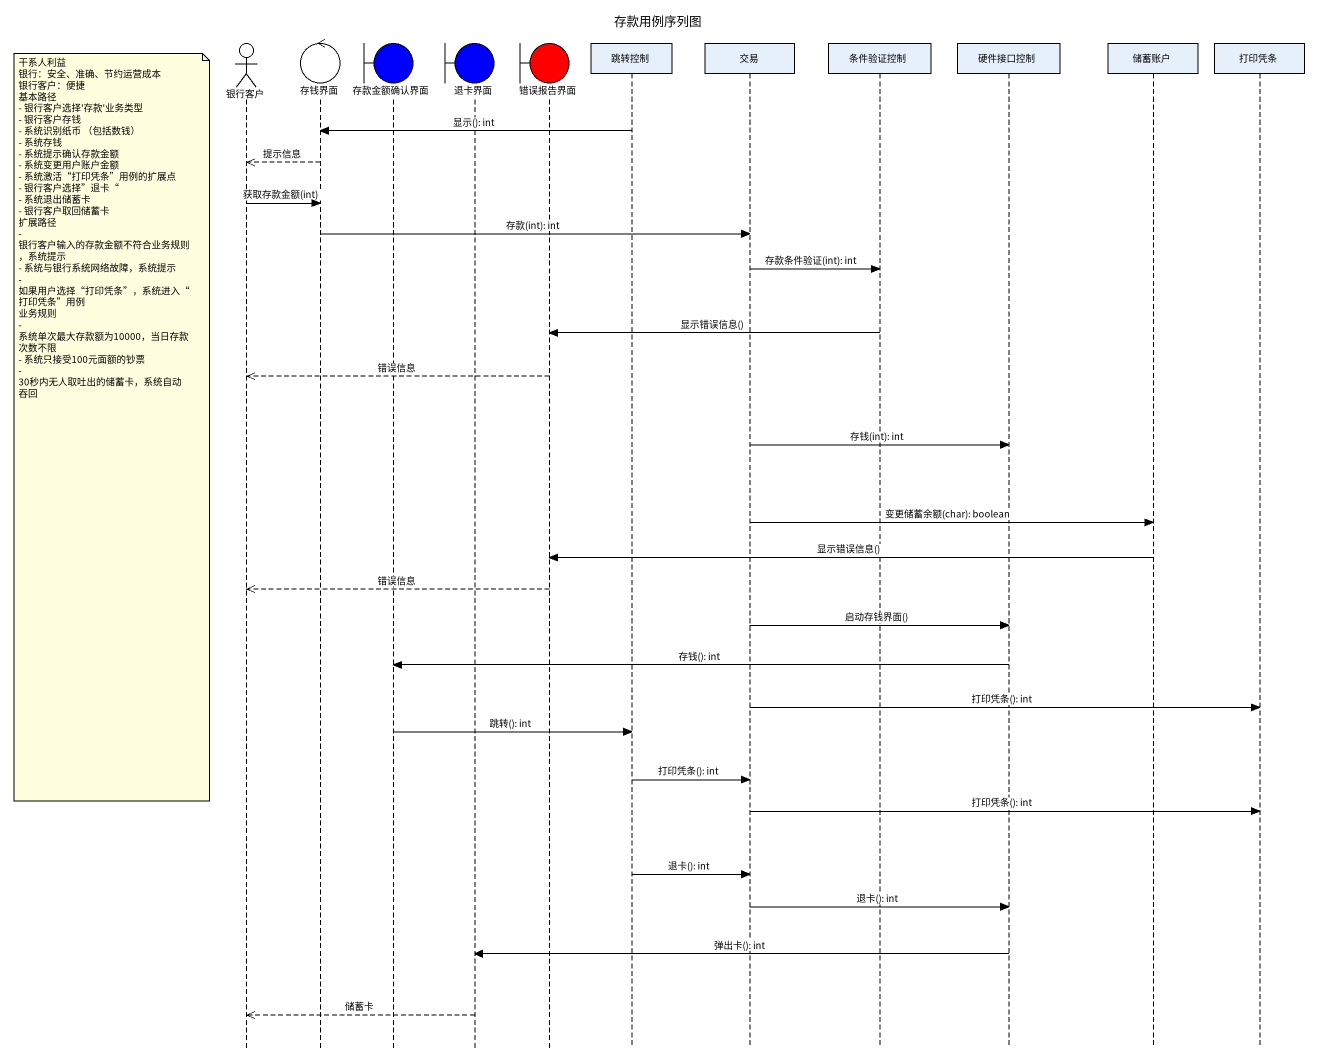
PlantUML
@startuml
title 存款用例序列图
hide footbox
actor 银行客户
control 存钱界面
boundary 存款金额确认界面 #0000FF
boundary 退卡界面 #0000FF
boundary 错误报告界面 #FF0000
participant 跳转控制
participant 交易
participant 条件验证控制
participant 硬件接口控制
participant 储蓄账户
participant 打印凭条

跳转控制 -> 存钱界面 : 显示(): int
存钱界面 -->> 银行客户 : 提示信息
银行客户 -> 存钱界面 : 获取存款金额(int)
存钱界面 -> 交易 : 存款(int): int
交易 -> 条件验证控制 : 存款条件验证(int): int
条件验证控制 -> 错误报告界面 : 显示错误信息()
错误报告界面 -->> 银行客户 : 错误信息
note left of 银行客户
  干系人利益
  银行：安全、准确、节约运营成本
  银行客户：便捷
  基本路径
  - 银行客户选择'存款'业务类型
  - 银行客户存钱
  - 系统识别纸币 （包括数钱）
  - 系统存钱
  - 系统提示确认存款金额
  - 系统变更用户账户金额
  - 系统激活“打印凭条”用例的扩展点
  - 银行客户选择”退卡“
  - 系统退出储蓄卡
  - 银行客户取回储蓄卡
  扩展路径
  - 银行客户输入的存款金额不符合业务规则，系统提示
  - 系统与银行系统网络故障，系统提示
  - 如果用户选择“打印凭条”，系统进入“打印凭条”用例
  业务规则
  - 系统单次最大存款额为10000，当日存款次数不限
  - 系统只接受100元面额的钞票
  - 30秒内无人取吐出的储蓄卡，系统自动吞回
end note
交易 -> 硬件接口控制 : 存钱(int): int
交易 -> 储蓄账户 : 变更储蓄余额(char): boolean
储蓄账户 -> 错误报告界面 : 显示错误信息()
错误报告界面 -->> 银行客户 : 错误信息
交易 -> 硬件接口控制 : 启动存钱界面()
硬件接口控制 -> 存款金额确认界面 : 存钱(): int
交易 -> 打印凭条 : 打印凭条(): int
存款金额确认界面 -> 跳转控制 : 跳转(): int
跳转控制 -> 交易 : 打印凭条(): int
交易 -> 打印凭条 : 打印凭条(): int
跳转控制 -> 交易 : 退卡(): int
交易 -> 硬件接口控制 : 退卡(): int
硬件接口控制 -> 退卡界面 : 弹出卡(): int
退卡界面 -->> 银行客户 : 储蓄卡
@enduml
